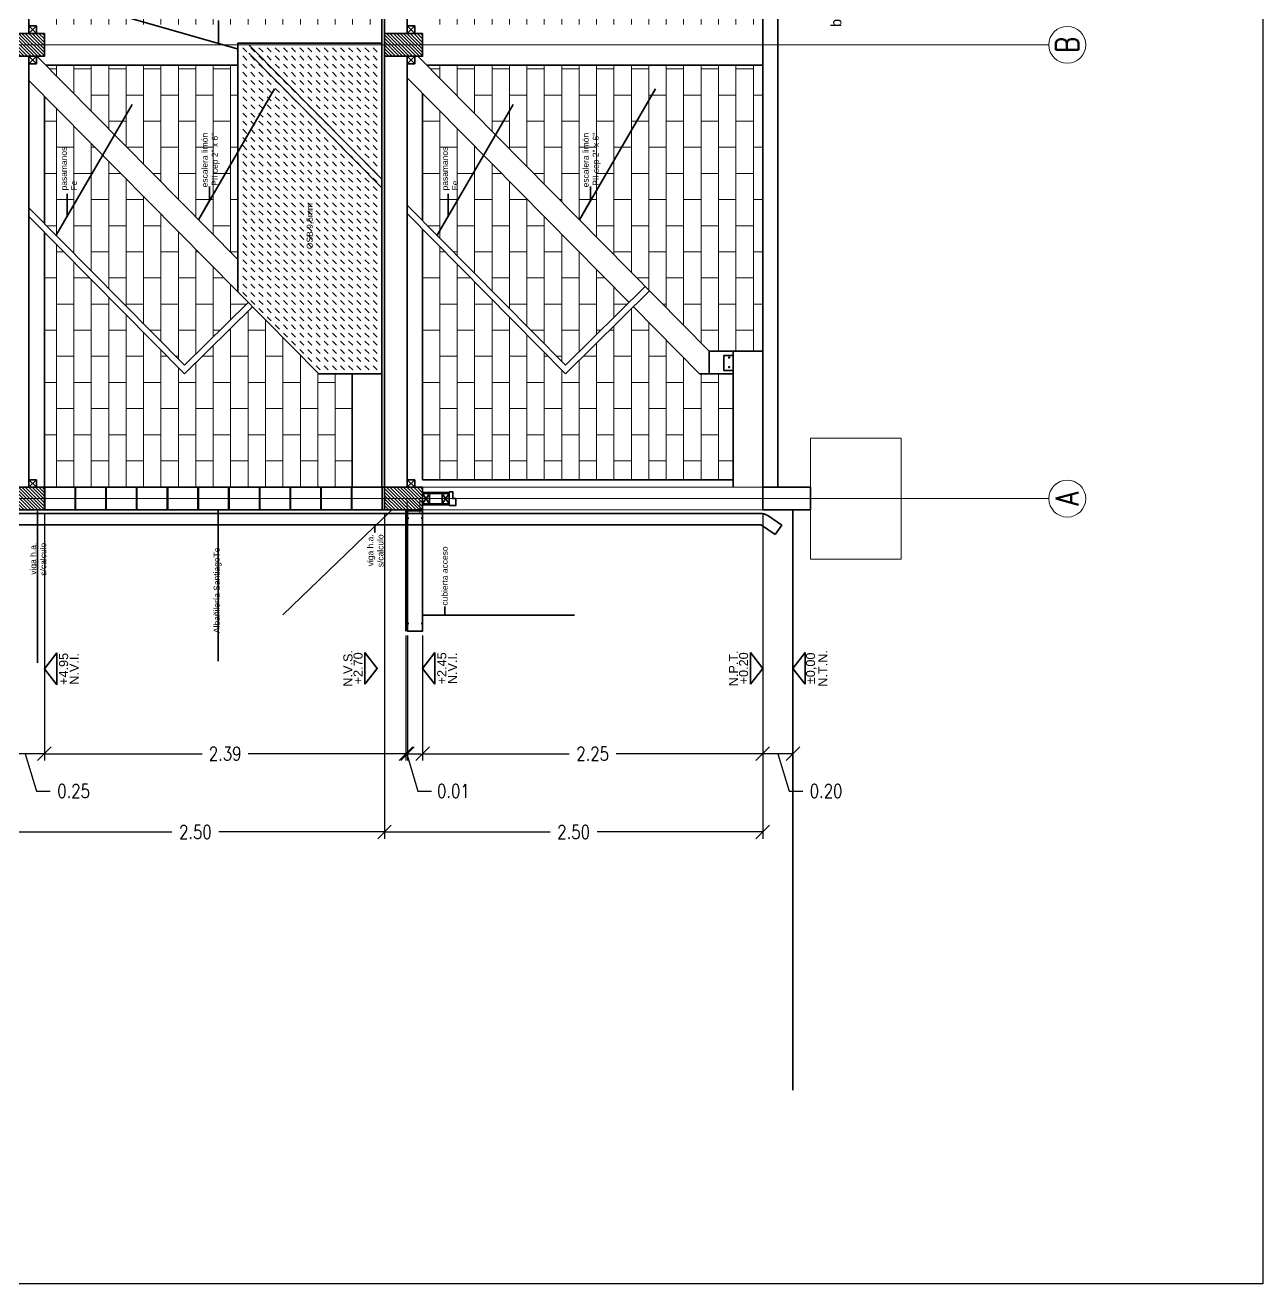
# Model space of a CAD drawing. Header units: metres. Extents: x 45 to 666, y -23 to 325.
# Drawn here: x 52.24 to 60.42, y 38.95 to 47.27 of the extents above; entities that cross this region are included whole.
import ezdxf
from ezdxf.enums import TextEntityAlignment as Align

# ---------------------------------------------------------------- set-up
doc = ezdxf.new("R2010")
doc.units = ezdxf.units.M
doc.header["$LTSCALE"] = 5
doc.header["$MEASUREMENT"] = 0
doc.linetypes.add('HIDDEN', pattern=[0.375, 0.25, -0.125])
doc.layers.get('0').update_dxf_attribs({"color": 30})
doc.layers.get('DEFPOINTS').update_dxf_attribs({"color": 210})
for name, color, linetype, lineweight in [('A-ANNO-DIMS', 3, 'Continuous', 18), ('A-ANNO-NOTE', 7, 'Continuous', 35), ('A-ANNO-SYMB', 3, 'Continuous', 18), ('A-ANNO-TEXT', 3, 'Continuous', 18), ('A-ELEV-MBE1', 7, 'Continuous', 35), ('A-ELEV-PATT', 8, 'Continuous', 18), ('A-FLOR-OVHD', 3, 'HIDDEN', 18), ('A-FURN', 8, 'Continuous', 18), ('A-WALL-BATT', 8, 'BATTING', 18), ('A-WALL-FULL', 7, 'Continuous', 35), ('A-WALL-FULL-EXTR', 7, 'Continuous', 35)]:
    doc.layers.add(name, color=color, linetype=linetype, lineweight=lineweight)
doc.styles.add('E-ARIAL', font='arial.ttf')
doc.styles.add('E-ROMANS', font='romans.shx', dxfattribs={"width": 0.8})
doc.linetypes.add('BATTING', pattern='A,0.0001,-0.1,[134,ltypeshp.shx,S=0.1,R=0,X=-0.1,Y=0],-0.2,[134,ltypeshp.shx,S=0.1,R=180,X=0.1,Y=0],-0.1', length=0.4001)
doc.dimstyles.new('E-0050_TICK_18', dxfattribs={"dimscale": 0.001, "dimtxt": 90, "dimasz": 90, "dimexe": 45, "dimexo": 30, "dimgap": 45, "dimtad": 0, "dimzin": 0, "dimdsep": 46, "dimtxsty": 'E-ROMANS', "dimblk": 'OBLIQUE', "dimcen": 45, "dimclrd": 256, "dimclre": 256, "dimclrt": 256, "dimadec": 0, "dimazin": 0, "dimtfac": 1, "dimtmove": 1, "dimatfit": 3, "dimldrblk": 'OPEN90', "dimfxl": 1, "dimtfill": 1, "dimtolj": 1, "dimtzin": 0, "dimarcsym": 0})
doc.dimstyles.new('E-0200_TICK_12', dxfattribs={"dimscale": 0.001, "dimtxt": 240, "dimasz": 240, "dimexe": 120, "dimexo": 80, "dimgap": 120, "dimtad": 0, "dimzin": 0, "dimdsep": 46, "dimtxsty": 'E-ROMANS', "dimblk": 'OBLIQUE', "dimcen": 120, "dimclrd": 256, "dimclre": 256, "dimclrt": 256, "dimadec": 0, "dimazin": 0, "dimtfac": 1, "dimtmove": 1, "dimatfit": 3, "dimldrblk": 'OPEN90', "dimfxl": 1, "dimtfill": 1, "dimtolj": 1, "dimtzin": 0, "dimlwd": -1, "dimarcsym": 0})

# ---------------------------------------------------------------- blocks, each defined once
blk = doc.blocks.new('_Oblique')
at = {"color": 0, "linetype": 'ByBlock', "lineweight": -2}
blk.add_line((-0.5, -0.5), (0.5, 0.5), dxfattribs=at)
blk = doc.blocks.new('TAG-LEVEL-CO')
for points in [[(0.352, 0.272), (-0.352, 0.272)], [(0.352, 0.272), (0, 0), (-0.352, 0.272)]]:
    blk.add_lwpolyline(points)
at = {"style": 'E-ARIAL'}
for tag, p in [('N.P.T.', (0, 0.486)), ('%%P0,00', (0, 0.262))]:
    blk.add_attdef(tag, text='', height=0.2, dxfattribs=at).set_placement(p, align=Align.BOTTOM_CENTER)
blk = doc.blocks.new('*D503')
at = {"layer": 'A-ANNO-DIMS', "lineweight": -2, "transparency": 16777216}
for p, q in [((57.117, 44.0342), (57.117, 42.4082)), ((57.317, 44.0342), (57.317, 42.4082)), ((57.317, 42.4532), (57.117, 42.4532)), ((57.217, 42.4532), (57.2913, 42.2057)), ((57.2913, 42.2057), (57.3813, 42.2057))]:
    blk.add_line(p, q, dxfattribs=at)
at = {"layer": 'DEFPOINTS', "color": 0, "transparency": 16777216}
for p in [(57.117, 44.0642), (57.317, 44.0642), (57.117, 42.4532)]:
    blk.add_point(p, dxfattribs=at)
at = {"layer": 'A-ANNO-DIMS', "lineweight": -2, "transparency": 16777216, "xscale": 0.09, "yscale": 0.09, "zscale": 0.09}
for p, rotation in [((57.117, 42.4532), 180.000000000002), ((57.317, 42.4532), 1.998401444325282e-12)]:
    blk.add_blockref('_Oblique', p, dxfattribs=dict(at, rotation=rotation))
at = {"layer": 'A-ANNO-DIMS', "transparency": 16777216, "insert": (57.536, 42.2057), "char_height": 0.09, "attachment_point": 5, "style": 'E-ROMANS', "bg_fill": 3, "box_fill_scale": 1.25, "bg_fill_color": 256, "bg_fill_true_color": 13158600, "bg_fill_transparency": 0}
blk.add_mtext('\\A1;0.20', dxfattribs=at)
blk = doc.blocks.new('_Open90')
at = {"color": 0, "linetype": 'ByBlock', "lineweight": -2}
for p, q in [((0, 0), (-1, 0)), ((-0.5, 0.5), (0, 0)), ((0, 0), (-0.5, -0.5))]:
    blk.add_line(p, q, dxfattribs=at)
blk = doc.blocks.new('*D504')
at = {"layer": 'A-ANNO-DIMS', "lineweight": -2, "transparency": 16777216}
for p, q in [((57.117, 44.0342), (57.117, 42.4082)), ((54.869, 43.2342), (54.869, 42.4082)), ((54.869, 42.4532), (55.8383, 42.4532)), ((57.117, 42.4532), (56.1477, 42.4532))]:
    blk.add_line(p, q, dxfattribs=at)
at = {"layer": 'DEFPOINTS', "color": 0, "transparency": 16777216}
for p in [(57.117, 44.0642), (54.869, 43.2642), (54.869, 42.4532)]:
    blk.add_point(p, dxfattribs=at)
at = {"layer": 'A-ANNO-DIMS', "lineweight": -2, "transparency": 16777216, "xscale": 0.09, "yscale": 0.09, "zscale": 0.09, "rotation": 180}
blk.add_blockref('_Oblique', (54.869, 42.4532), dxfattribs=at)
at = {"layer": 'A-ANNO-DIMS', "lineweight": -2, "transparency": 16777216, "xscale": 0.09, "yscale": 0.09, "zscale": 0.09}
blk.add_blockref('_Oblique', (57.117, 42.4532), dxfattribs=at)
at = {"layer": 'A-ANNO-DIMS', "transparency": 16777216, "insert": (55.993, 42.4532), "char_height": 0.09, "attachment_point": 5, "style": 'E-ROMANS', "bg_fill": 3, "box_fill_scale": 1.25, "bg_fill_color": 256, "bg_fill_true_color": 13158600, "bg_fill_transparency": 0}
blk.add_mtext('\\A1;2.25', dxfattribs=at)
blk = doc.blocks.new('*D505')
at = {"layer": 'A-ANNO-DIMS', "lineweight": -2, "transparency": 16777216}
for p, q in [((54.759, 43.2342), (54.759, 42.4082)), ((54.769, 43.2342), (54.769, 42.4082)), ((54.759, 42.4532), (54.669, 42.4532)), ((54.769, 42.4532), (54.759, 42.4532)), ((54.769, 42.4532), (54.759, 42.4532)), ((54.764, 42.4532), (54.8383, 42.2057)), ((54.769, 42.4532), (54.859, 42.4532)), ((54.8383, 42.2057), (54.9283, 42.2057))]:
    blk.add_line(p, q, dxfattribs=at)
at = {"layer": 'DEFPOINTS', "color": 0, "transparency": 16777216}
for p in [(54.759, 43.2642), (54.769, 43.2642), (54.759, 42.4532)]:
    blk.add_point(p, dxfattribs=at)
at = {"layer": 'A-ANNO-DIMS', "lineweight": -2, "transparency": 16777216, "xscale": 0.09, "yscale": 0.09, "zscale": 0.09}
blk.add_blockref('_Oblique', (54.759, 42.4532), dxfattribs=at)
at = {"layer": 'A-ANNO-DIMS', "lineweight": -2, "transparency": 16777216, "xscale": 0.09, "yscale": 0.09, "zscale": 0.09, "rotation": 180}
blk.add_blockref('_Oblique', (54.769, 42.4532), dxfattribs=at)
at = {"layer": 'A-ANNO-DIMS', "transparency": 16777216, "insert": (55.0727, 42.2057), "char_height": 0.09, "attachment_point": 5, "style": 'E-ROMANS', "bg_fill": 3, "box_fill_scale": 1.25, "bg_fill_color": 256, "bg_fill_true_color": 13158600, "bg_fill_transparency": 0}
blk.add_mtext('\\A1;0.01', dxfattribs=at)
blk = doc.blocks.new('*D506')
at = {"layer": 'A-ANNO-DIMS', "lineweight": -2, "transparency": 16777216}
for p, q in [((52.369, 44.0342), (52.369, 42.4082)), ((54.759, 43.2342), (54.759, 42.4082)), ((52.369, 42.4532), (53.411, 42.4532)), ((54.759, 42.4532), (53.717, 42.4532))]:
    blk.add_line(p, q, dxfattribs=at)
at = {"layer": 'DEFPOINTS', "color": 0, "transparency": 16777216}
for p in [(52.369, 44.0642), (54.759, 43.2642), (52.369, 42.4532)]:
    blk.add_point(p, dxfattribs=at)
at = {"layer": 'A-ANNO-DIMS', "lineweight": -2, "transparency": 16777216, "xscale": 0.09, "yscale": 0.09, "zscale": 0.09, "rotation": 180}
blk.add_blockref('_Oblique', (52.369, 42.4532), dxfattribs=at)
at = {"layer": 'A-ANNO-DIMS', "lineweight": -2, "transparency": 16777216, "xscale": 0.09, "yscale": 0.09, "zscale": 0.09}
blk.add_blockref('_Oblique', (54.759, 42.4532), dxfattribs=at)
at = {"layer": 'A-ANNO-DIMS', "transparency": 16777216, "insert": (53.564, 42.4532), "char_height": 0.09, "attachment_point": 5, "style": 'E-ROMANS', "bg_fill": 3, "box_fill_scale": 1.25, "bg_fill_color": 256, "bg_fill_true_color": 13158600, "bg_fill_transparency": 0}
blk.add_mtext('\\A1;2.39', dxfattribs=at)
blk = doc.blocks.new('*D507')
at = {"layer": 'A-ANNO-DIMS', "lineweight": -2, "transparency": 16777216}
for p, q in [((52.117, 44.0342), (52.117, 42.4082)), ((52.369, 44.0342), (52.369, 42.4082)), ((52.369, 42.4532), (52.117, 42.4532)), ((52.243, 42.4532), (52.3173, 42.2057)), ((52.3173, 42.2057), (52.4073, 42.2057))]:
    blk.add_line(p, q, dxfattribs=at)
at = {"layer": 'DEFPOINTS', "color": 0, "transparency": 16777216}
for p in [(52.117, 44.0642), (52.369, 44.0642), (52.117, 42.4532)]:
    blk.add_point(p, dxfattribs=at)
at = {"layer": 'A-ANNO-DIMS', "lineweight": -2, "transparency": 16777216, "xscale": 0.09, "yscale": 0.09, "zscale": 0.09, "rotation": 180}
blk.add_blockref('_Oblique', (52.117, 42.4532), dxfattribs=at)
at = {"layer": 'A-ANNO-DIMS', "lineweight": -2, "transparency": 16777216, "xscale": 0.09, "yscale": 0.09, "zscale": 0.09}
blk.add_blockref('_Oblique', (52.369, 42.4532), dxfattribs=at)
at = {"layer": 'A-ANNO-DIMS', "transparency": 16777216, "insert": (52.562, 42.2057), "char_height": 0.09, "attachment_point": 5, "style": 'E-ROMANS', "bg_fill": 3, "box_fill_scale": 1.25, "bg_fill_color": 256, "bg_fill_true_color": 13158600, "bg_fill_transparency": 0}
blk.add_mtext('\\A1;0.25', dxfattribs=at)
blk = doc.blocks.new('*D113')
at = {"layer": 'A-ANNO-DIMS', "lineweight": -2, "transparency": 16777216}
for p, q in [((54.617, 44.0342), (54.617, 41.8905)), ((57.117, 44.0342), (57.117, 41.8905)), ((54.617, 41.9355), (55.7123, 41.9355)), ((57.117, 41.9355), (56.0217, 41.9355))]:
    blk.add_line(p, q, dxfattribs=at)
at = {"layer": 'DEFPOINTS', "color": 0, "transparency": 16777216}
for p in [(54.617, 44.0642), (57.117, 44.0642), (54.617, 41.9355)]:
    blk.add_point(p, dxfattribs=at)
at = {"layer": 'A-ANNO-DIMS', "lineweight": -2, "transparency": 16777216, "xscale": 0.09, "yscale": 0.09, "zscale": 0.09}
for p, rotation in [((54.617, 41.9355), 180.0000000000011), ((57.117, 41.9355), 1.119104808822158e-12)]:
    blk.add_blockref('_Oblique', p, dxfattribs=dict(at, rotation=rotation))
at = {"layer": 'A-ANNO-DIMS', "transparency": 16777216, "insert": (55.867, 41.9355), "char_height": 0.09, "attachment_point": 5, "style": 'E-ROMANS', "bg_fill": 3, "box_fill_scale": 1.25, "bg_fill_color": 256, "bg_fill_true_color": 13158600, "bg_fill_transparency": 0}
blk.add_mtext('\\A1;2.50', dxfattribs=at)
blk = doc.blocks.new('*D509')
at = {"layer": 'A-ANNO-DIMS', "lineweight": -2, "transparency": 16777216}
for p, q in [((52.117, 44.0342), (52.117, 41.8905)), ((54.617, 44.0342), (54.617, 41.8905)), ((52.117, 41.9355), (53.2123, 41.9355)), ((54.617, 41.9355), (53.5217, 41.9355))]:
    blk.add_line(p, q, dxfattribs=at)
at = {"layer": 'DEFPOINTS', "color": 0, "transparency": 16777216}
for p in [(52.117, 44.0642), (54.617, 44.0642), (52.117, 41.9355)]:
    blk.add_point(p, dxfattribs=at)
at = {"layer": 'A-ANNO-DIMS', "lineweight": -2, "transparency": 16777216, "xscale": 0.09, "yscale": 0.09, "zscale": 0.09, "rotation": 180}
blk.add_blockref('_Oblique', (52.117, 41.9355), dxfattribs=at)
at = {"layer": 'A-ANNO-DIMS', "lineweight": -2, "transparency": 16777216, "xscale": 0.09, "yscale": 0.09, "zscale": 0.09}
blk.add_blockref('_Oblique', (54.617, 41.9355), dxfattribs=at)
at = {"layer": 'A-ANNO-DIMS', "transparency": 16777216, "insert": (53.367, 41.9355), "char_height": 0.09, "attachment_point": 5, "style": 'E-ROMANS', "bg_fill": 3, "box_fill_scale": 1.25, "bg_fill_color": 256, "bg_fill_true_color": 13158600, "bg_fill_transparency": 0}
blk.add_mtext('\\A1;2.50', dxfattribs=at)

msp = doc.modelspace()

# ---------------------------------------------------------------- hatches: boundary and pattern name
at = {"layer": 'A-ELEV-PATT'}
h = msp.add_hatch(dxfattribs=at)
h.set_pattern_fill('AR-BRSTD', color=256, scale=0.0017, style=0)
h.set_pattern_definition([(90, (-75.1499, 0), (-0.11516106, -2e-15), []), (180, (-75.1499, 0), (-0.11516106, -0.17272), [0.11516106, -0.11516106])])
h.paths.add_polyline_path([(52.369, 45.9019), (52.369, 44.2142), (54.403, 44.2142), (54.403, 44.9642), (54.1821, 44.9642), (53.7441, 45.4078), (53.2948, 44.9642)])
h.paths.add_polyline_path([(52.369, 46.8006), (52.369, 45.9588), (53.2952, 45.0208), (53.716, 45.4363), (53.647, 45.5062)])
h.paths.add_polyline_path([(52.3788, 47.0042), (53.647, 45.7197), (53.647, 47.0042)])
h.paths.add_polyline_path([(52.619, 47.9822), (52.619, 47.9722), (52.574, 47.9722), (52.574, 47.9822), (52.369, 47.9822), (52.369, 47.2742), (54.599, 47.2742), (54.599, 47.9822)])
h.paths.add_polyline_path([(54.8967, 47.0042), (56.7628, 45.1142), (56.921, 45.1142), (57.117, 45.1142), (57.117, 47.0042)])
h.paths.add_polyline_path([(54.869, 46.8188), (54.869, 45.977), (55.8132, 45.0208), (56.234, 45.4363)])
h.paths.add_polyline_path([(57.0526, 49.3342), (57.0526, 48.6642), (57.117, 48.6642), (57.117, 49.3342)], flags=17)
h.paths.add_polyline_path([(57.0526, 48.6342), (57.0526, 47.8942), (57.117, 47.8942), (57.117, 48.6342)], flags=17)
h.paths.add_polyline_path([(51.2134, 47.3808), (51.2134, 47.8442), (51.2881, 47.8442), (51.2881, 47.3808)], flags=24)
h.paths.add_polyline_path([(51.1756, 48.3086), (51.6458, 48.3086), (51.6458, 48.2404), (51.1756, 48.2404)], flags=24)
h.paths.add_polyline_path([(50.7554, 46.1236), (50.7554, 46.587), (50.83, 46.587), (50.83, 46.1236)], flags=24)
h.paths.add_polyline_path([(51.0611, 46.724), (51.0611, 46.9992), (51.1211, 46.9992), (51.1211, 46.724)], flags=24)
h.paths.add_polyline_path([(51.7794, 49.0472), (51.7794, 49.6478), (51.9739, 49.6478), (51.9739, 49.0472)], flags=24)
h.paths.add_polyline_path([(52.4677, 46.1668), (52.4677, 46.4714), (52.5953, 46.4714), (52.5953, 46.1668)], flags=24)
h.paths.add_polyline_path([(53.3976, 46.1925), (53.3976, 46.5674), (53.5384, 46.5674), (53.5384, 46.1925)], flags=24)
h.paths.add_polyline_path([(53.4511, 47.3015), (53.4511, 47.8387), (53.587, 47.8387), (53.587, 47.3015)], flags=24)
h.paths.add_polyline_path([(55.9156, 46.1925), (55.9156, 46.5674), (56.0564, 46.5674), (56.0564, 46.1925)], flags=24)
h.paths.add_polyline_path([(54.9857, 46.1668), (54.9857, 46.4714), (55.1133, 46.4714), (55.1133, 46.1668)], flags=24)
h.paths.add_polyline_path([(57.117, 50.0142), (54.869, 50.0142), (54.869, 47.2742), (57.117, 47.2742), (57.117, 47.8642), (56.2841, 47.8642), (56.2841, 47.9946), (56.2761, 47.9946), (56.2761, 47.8642), (56.2261, 47.8642), (56.2261, 48.0106), (56.2, 48.0106), (56.2, 48.0497), (56.187, 48.0497), (56.187, 48.0367), (56.1609, 48.0367), (56.1609, 48.0236), (56.1413, 48.0236), (56.1413, 48.0367), (56.1348, 48.0367), (56.1348, 48.0888), (56.187, 48.0888), (56.187, 48.0758), (56.2, 48.0758), (56.2, 48.1475), (56.1348, 48.1475), (56.1348, 48.1755), (56.0566, 48.2649), (56.0566, 48.291), (56.0827, 48.291), (56.0827, 48.2763), (56.1609, 48.1867), (56.2, 48.1867), (56.2, 48.2584), (56.187, 48.2584), (56.187, 48.2454), (56.1348, 48.2454), (56.1348, 48.2975), (56.1413, 48.2975), (56.1413, 48.3106), (56.1609, 48.3106), (56.1609, 48.2975), (56.187, 48.2975), (56.187, 48.2845), (56.2, 48.2845), (56.2, 48.3236), (56.2261, 48.3236), (56.2261, 48.6642), (56.2761, 48.6642), (56.2761, 48.345), (56.2841, 48.345), (56.2841, 49.3642), (57.117, 49.3642)])
h.paths.add_polyline_path([(54.869, 44.2642), (56.921, 44.2642), (56.921, 44.9642), (56.7001, 44.9642), (56.2621, 45.4078), (55.8128, 44.9642), (54.869, 45.9201)])
h.paths.add_polyline_path([(50.5932, 48.3309), (49.6179, 47.2742), (52.099, 47.2742), (52.099, 48.3309)])
h.paths.add_polyline_path([(49.6179, 47.0042), (50.5807, 45.9611), (51.147, 45.9611), (51.147, 47.0042)])
h.paths.add_polyline_path([(50.5807, 45.9611), (51.147, 45.3476), (51.147, 45.9611)])
h.paths.add_polyline_path([(52.099, 49.9621), (50.5932, 48.3309), (52.099, 48.3309)])
h = msp.add_hatch(dxfattribs=at)
h.set_pattern_fill('LINE', color=256, scale=0.005, angle=495, style=0)
h.set_pattern_definition([(135, (124.602796, -79.723201), (-0.0112253202, -0.0112253202), [])])
h.paths.add_polyline_path([(52.117, 47.1392), (52.117, 47.0642), (52.369, 47.0642), (52.369, 47.1392)])
h.paths.add_polyline_path([(52.117, 47.2142), (52.117, 47.1392), (52.369, 47.1392), (52.369, 47.2142)])
h = msp.add_hatch(dxfattribs=at)
h.set_pattern_fill('LINE', color=256, scale=0.005, angle=495, style=0)
h.set_pattern_definition([(135, (127.102796, -79.723201), (-0.0112253202, -0.0112253202), [])])
h.paths.add_polyline_path([(54.617, 47.1392), (54.617, 47.0642), (54.869, 47.0642), (54.869, 47.1392)])
h.paths.add_polyline_path([(54.617, 47.2142), (54.617, 47.1392), (54.869, 47.1392), (54.869, 47.2142)])
h = msp.add_hatch(dxfattribs=at)
h.set_pattern_fill('DASH', color=256, scale=0.012, angle=45, style=0)
h.set_pattern_definition([(135, (-74.315898, -3e-12), (-0.053881537, -1e-15), [0.0381, -0.0381])])
h.paths.add_polyline_path([(53.6654, 47.1392), (53.647, 47.1392), (53.647, 45.5062), (54.1821, 44.9642), (54.599, 44.9642), (54.599, 46.1936)])
h.paths.add_polyline_path([(53.7216, 47.1392), (54.599, 46.2505), (54.599, 47.1392)])
h.paths.add_polyline_path([(53.7216, 47.1392), (53.6654, 47.1392), (54.599, 46.1936), (54.599, 46.2505)])
h.paths.add_polyline_path([(54.0918, 45.7789), (54.0918, 46.0954), (54.1611, 46.0954), (54.1611, 45.7789)], flags=24)
h = msp.add_hatch(dxfattribs=at)
h.set_pattern_fill('LINE', color=256, scale=0.005, angle=495, style=0)
h.set_pattern_definition([(135, (124.602796, -82.723201), (-0.0112253202, -0.0112253202), [])])
h.paths.add_polyline_path([(52.117, 44.1392), (52.117, 44.0642), (52.369, 44.0642), (52.369, 44.1392)])
h.paths.add_polyline_path([(52.117, 44.2142), (52.117, 44.1392), (52.369, 44.1392), (52.369, 44.2142)])
h = msp.add_hatch(dxfattribs=at)
h.set_pattern_fill('LINE', color=256, scale=0.005, angle=495, style=0)
h.set_pattern_definition([(135, (127.102796, -82.723201), (-0.0112253202, -0.0112253202), [])])
h.paths.add_polyline_path([(54.617, 44.1392), (54.617, 44.0642), (54.869, 44.0642), (54.869, 44.1392)])
h.paths.add_polyline_path([(54.617, 44.2142), (54.617, 44.1392), (54.869, 44.1392), (54.869, 44.2142)])

# ---------------------------------------------------------------- linework, layer by layer
at = {"layer": 'A-ANNO-SYMB', "ltscale": 2}
for points in [[(59.0083, 47.1392), (47.5457, 47.1392)], [(59.0083, 44.1392), (47.5457, 44.1392)]]:
    msp.add_lwpolyline(points, dxfattribs=at)
at = {"layer": 'A-ANNO-SYMB', "linetype": 'Continuous', "ltscale": 5}
for centre in [(59.1302, 47.1392), (59.1302, 44.1392)]:
    msp.add_circle(centre, 0.1219, dxfattribs=at)
at = {"layer": 'A-ELEV-MBE1'}
for p, q in [((52.267, 47.2642), (52.317, 47.2142)), ((52.267, 47.2142), (52.317, 47.2642)), ((54.767, 47.2642), (54.817, 47.2142)), ((54.767, 47.2142), (54.817, 47.2642)), ((52.267, 47.0142), (52.317, 47.0642)), ((52.267, 47.0642), (52.317, 47.0142)), ((54.767, 47.0142), (54.817, 47.0642)), ((54.767, 47.0642), (54.817, 47.0142)), ((53.647, 47.0042), (52.3788, 47.0042)), ((52.369, 46.8006), (52.369, 45.9588)), ((52.369, 45.9019), (52.369, 44.2142)), ((54.869, 44.2642), (54.869, 45.9201)), ((55.8132, 45.0208), (56.3407, 45.5417)), ((53.2952, 45.0208), (53.716, 45.4363)), ((55.8128, 44.9642), (56.3689, 45.5132)), ((53.2948, 44.9642), (53.7441, 45.4078)), ((56.921, 45.1142), (56.7628, 45.1142)), ((56.7628, 45.1142), (56.7628, 44.9642)), ((56.921, 45.1142), (57.117, 45.1142)), ((56.921, 45.1142), (56.921, 44.2142)), ((54.403, 44.9642), (54.403, 44.2142)), ((56.921, 44.9642), (56.7001, 44.9642)), ((52.267, 44.2642), (52.317, 44.2142)), ((52.267, 44.2142), (52.317, 44.2642)), ((54.767, 44.2642), (54.817, 44.2142)), ((54.767, 44.2142), (54.817, 44.2642)), ((56.921, 44.2642), (54.869, 44.2642)), ((54.869, 44.1742), (54.914, 44.1042)), ((54.869, 44.1042), (54.914, 44.1742)), ((54.914, 44.1742), (54.999, 44.1742)), ((54.914, 44.1042), (54.999, 44.1042)), ((54.999, 44.1742), (55.044, 44.1042)), ((54.999, 44.1042), (55.044, 44.1742)), ((54.769, 43.3142), (54.769, 44.0092)), ((57.2423, 43.9643), (57.2001, 43.9024))]:
    msp.add_line(p, q, dxfattribs=at)
for points in [[(54.767, 50.0642), (54.767, 47.2642)], [(52.267, 44.2142), (52.267, 47.0142)], [(53.647, 45.7197), (52.3195, 47.0642)], [(54.6267, 47.0642), (54.617, 47.074)], [(54.767, 44.2142), (54.767, 47.0142)], [(56.7628, 45.1142), (54.8375, 47.0642)], [(54.617, 46.2323), (54.617, 47.0042)], [(54.8967, 47.0042), (57.117, 47.0042)], [(53.647, 45.5062), (52.267, 46.9039)], [(56.234, 45.4363), (54.767, 46.9221)], [(54.869, 45.977), (54.869, 46.8188)], [(54.617, 44.2142), (54.617, 46.1753)], [(53.2952, 45.0208), (52.267, 46.0621)], [(55.8132, 45.0208), (54.767, 46.0803)], [(55.8128, 44.9642), (54.767, 46.0234)], [(53.2948, 44.9642), (52.267, 46.0052)], [(56.7001, 44.9642), (56.2621, 45.4078)], [(56.921, 44.2142), (56.921, 45.1142)], [(56.921, 45.0864), (56.861, 45.0864), (56.861, 44.9864), (56.921, 44.9864)], [(56.921, 45.0864), (56.861, 45.0864), (56.861, 44.9864), (56.921, 44.9864)], [(54.403, 44.2142), (54.403, 44.9642)], [(54.869, 44.0092), (54.869, 43.3142)]]:
    msp.add_lwpolyline(points, dxfattribs=at)
for points in [[(52.1165, 44.0419), (57.1016, 44.0419, -0.150775), (57.1509, 44.0267), (57.2423, 43.9643)], [(52.1165, 43.9669), (57.1016, 43.9669, -0.150775), (57.1086, 43.9647), (57.2001, 43.9024)]]:
    msp.add_lwpolyline(points, format="xyb", dxfattribs=at)
for centre in [(56.8951, 45.0716), (56.8951, 45.0716), (56.8951, 45.0089), (56.8951, 45.0089)]:
    msp.add_circle(centre, 0.0033, dxfattribs=at)
at = {"layer": 'A-FLOR-OVHD'}
for points in [[(54.599, 46.1936), (53.6555, 47.1492)], [(54.599, 46.2505), (53.7117, 47.1492)], [(57.432, 44.0642), (57.432, 43.7392), (58.032, 43.7392), (58.032, 44.5392), (57.432, 44.5392), (57.432, 44.2142)], [(54.7678, 44.042), (54.7678, 44.1321)], [(54.8503, 44.042), (54.8503, 44.1321)], [(54.7578, 44.042), (54.7778, 44.042)], [(54.8603, 44.042), (54.8403, 44.042)]]:
    msp.add_lwpolyline(points, dxfattribs=at)
at = {"layer": 'A-FURN'}
for p, q in [((57.117, 44.2142), (54.869, 44.2142)), ((57.117, 44.0642), (54.869, 44.0642))]:
    msp.add_line(p, q, dxfattribs=at)
at = {"layer": 'A-WALL-BATT', "ltscale": 0.018}
msp.add_line((54.914, 44.1392), (54.999, 44.1392), dxfattribs=at)
at = {"layer": 'A-WALL-FULL'}
for p, q in [((57.117, 44.2142), (57.117, 50.0642)), ((57.217, 47.0642), (57.217, 50.0642)), ((57.217, 44.2142), (57.217, 47.0642)), ((57.432, 44.2142), (57.432, 44.0642))]:
    msp.add_line(p, q, dxfattribs=at)
for points in [[(52.369, 47.2142), (52.369, 47.0642), (52.117, 47.0642), (52.117, 47.2142), (52.369, 47.2142)], [(54.869, 47.2142), (54.869, 47.0642), (54.617, 47.0642), (54.617, 47.2142), (54.869, 47.2142)], [(52.369, 44.2142), (52.369, 44.0642), (52.117, 44.0642), (52.117, 44.2142), (52.369, 44.2142)], [(54.869, 44.2142), (54.869, 44.0642), (54.617, 44.0642), (54.617, 44.2142), (54.869, 44.2142)], [(57.432, 44.0642), (57.117, 44.0642), (57.117, 44.2142), (57.432, 44.2142)], [(57.317, 44.0642), (57.317, 40.2284)]]:
    msp.add_lwpolyline(points, dxfattribs=at)
at = {"layer": 'A-WALL-FULL-EXTR'}
for p, q in [((52.317, 47.2642), (52.267, 47.2642)), ((52.267, 47.2642), (52.267, 47.2142)), ((52.317, 47.2642), (52.317, 47.2142)), ((54.817, 47.2642), (54.767, 47.2642)), ((54.767, 47.2642), (54.767, 47.2142)), ((54.817, 47.2642), (54.817, 47.2142)), ((52.267, 47.0142), (52.267, 47.0642)), ((52.317, 47.0142), (52.267, 47.0142)), ((52.317, 47.0142), (52.317, 47.0642)), ((54.599, 47.0892), (54.597, 47.0892)), ((54.767, 47.0142), (54.767, 47.0642)), ((54.817, 47.0142), (54.767, 47.0142)), ((54.817, 47.0142), (54.817, 47.0642)), ((52.317, 44.2642), (52.267, 44.2642)), ((52.267, 44.2642), (52.267, 44.2142)), ((52.317, 44.2642), (52.317, 44.2142)), ((54.617, 44.2142), (52.369, 44.2142)), ((52.372, 44.2142), (52.372, 44.0642)), ((52.572, 44.2142), (52.572, 44.0642)), ((52.575, 44.2142), (52.575, 44.0642)), ((52.775, 44.2142), (52.775, 44.0642)), ((52.778, 44.2142), (52.778, 44.0642)), ((52.978, 44.2142), (52.978, 44.0642)), ((52.981, 44.2142), (52.981, 44.0642)), ((53.181, 44.2142), (53.181, 44.0642)), ((53.184, 44.2142), (53.184, 44.0642)), ((53.384, 44.2142), (53.384, 44.0642)), ((53.387, 44.2142), (53.387, 44.0642)), ((53.587, 44.2142), (53.587, 44.0642)), ((53.59, 44.2142), (53.59, 44.0642)), ((53.79, 44.2142), (53.79, 44.0642)), ((53.793, 44.2142), (53.793, 44.0642)), ((53.993, 44.2142), (53.993, 44.0642)), ((53.996, 44.2142), (53.996, 44.0642)), ((54.196, 44.2142), (54.196, 44.0642)), ((54.199, 44.2142), (54.199, 44.0642)), ((54.399, 44.2142), (54.399, 44.0642)), ((54.402, 44.2142), (54.402, 44.0642)), ((54.602, 44.2142), (54.602, 44.0642)), ((54.817, 44.2642), (54.767, 44.2642)), ((54.767, 44.2642), (54.767, 44.2142)), ((54.817, 44.2642), (54.817, 44.2142)), ((54.869, 44.1802), (55.044, 44.1802)), ((54.617, 44.0642), (52.369, 44.0642)), ((54.759, 43.2642), (54.759, 44.0592)), ((54.869, 44.0982), (55.044, 44.0982)), ((54.769, 44.0092), (54.779, 44.0092)), ((54.869, 44.0092), (54.859, 44.0092)), ((54.769, 43.3142), (54.779, 43.3142)), ((54.869, 43.3142), (54.859, 43.3142))]:
    msp.add_line(p, q, dxfattribs=at)
for points in [[(52.267, 47.2142), (52.267, 50.0642)], [(54.599, 50.0642), (54.599, 44.2142)], [(54.617, 50.0642), (54.617, 44.2142)], [(54.599, 44.9642), (54.1821, 44.9642), (53.647, 45.5062), (53.647, 47.1492), (54.597, 47.1492)], [(54.869, 44.1042), (54.914, 44.1042), (54.914, 44.1742), (54.869, 44.1742), (54.869, 44.1042)], [(54.999, 44.1042), (55.044, 44.1042), (55.044, 44.1742), (54.999, 44.1742), (54.999, 44.1042)], [(54.769, 44.0092), (54.769, 44.0592), (54.869, 44.0592), (54.869, 44.0092)], [(54.769, 43.3142), (54.769, 43.2642), (54.869, 43.2642), (54.869, 43.3142)]]:
    msp.add_lwpolyline(points, dxfattribs=at)
msp.add_lwpolyline([(55.044, 44.1842), (55.044, 44.0942), (55.089, 44.0942), (55.089, 44.1392), (55.069, 44.1392), (55.069, 44.1842)], close=True, dxfattribs=at)

# ---------------------------------------------------------------- block references
at = {"layer": 'A-ANNO-NOTE'}
ref = msp.add_blockref('TAG-LEVEL-CO', (52.369, 43.0135), dxfattribs=dict(at, xscale=-0.3000000000000114, yscale=0.3000000000000114, zscale=0.3, rotation=269.9999999999946))
ref.add_attrib('%%P0,00', '+4.95', dxfattribs={"layer": '0', "height": 0.06, "rotation": 90, "style": 'E-ARIAL'}).set_placement((52.5438, 43.0135), align=Align.BOTTOM_CENTER)
ref.add_attrib('N.P.T.', 'N.V.I.', dxfattribs={"layer": '0', "height": 0.06, "rotation": 90, "style": 'E-ARIAL'}).set_placement((52.6141, 43.0135), align=Align.BOTTOM_CENTER)
at = {"layer": 'A-ANNO-NOTE', "xscale": 0.2999999999999972, "yscale": 0.2999999999999972, "zscale": 0.2999999999999972, "rotation": 90}
for p, values in [((54.569, 43.0173), {'%%P0,00': '+2.70', 'N.P.T.': 'N.V.S.'}), ((57.117, 43.0173), {'%%P0,00': '+0.20', 'N.P.T.': 'N.P.T.'})]:
    msp.add_blockref('TAG-LEVEL-CO', p, dxfattribs=at).add_auto_attribs(values)
at = {"layer": 'A-ANNO-NOTE'}
ref = msp.add_blockref('TAG-LEVEL-CO', (54.869, 43.0173), dxfattribs=dict(at, xscale=-0.2999999999999972, yscale=0.3000000000000114, zscale=0.3, rotation=270))
ref.add_attrib('%%P0,00', '+2.45', dxfattribs={"layer": '0', "height": 0.06, "rotation": 90, "style": 'E-ARIAL'}).set_placement((55.0438, 43.0173), align=Align.BOTTOM_CENTER)
ref.add_attrib('N.P.T.', 'N.V.I.', dxfattribs={"layer": '0', "height": 0.06, "rotation": 90, "style": 'E-ARIAL'}).set_placement((55.1141, 43.0173), align=Align.BOTTOM_CENTER)
ref = msp.add_blockref('TAG-LEVEL-CO', (57.317, 43.0173), dxfattribs=dict(at, xscale=-0.2999999999999972, yscale=0.3000000000000114, zscale=0.3, rotation=270))
ref.add_attrib('%%P0,00', '%%P0,00', dxfattribs={"layer": '0', "height": 0.06, "rotation": 90, "style": 'E-ARIAL'}).set_placement((57.4811, 43.0173), align=Align.BOTTOM_CENTER)
ref.add_attrib('N.P.T.', 'N.T.N.', dxfattribs={"layer": '0', "height": 0.06, "rotation": 90, "style": 'E-ARIAL'}).set_placement((57.5621, 43.0173), align=Align.BOTTOM_CENTER)

# ---------------------------------------------------------------- texts
at = {"layer": 'A-ANNO-NOTE', "rotation": 90, "style": 'E-ARIAL'}
for s, insert, char_height, attachment_point in [('Mueble de cocina 150x52 cms\\Pbajo lavadero con repisa y sin puerta \\P ', (57.6126, 48.8545), 0.07, 6), ('escalera limón \\PPII cep 2" x 6"', (53.468, 46.5574), 0.04, 6), ('escalera limón \\PPII cep 2" x 6"', (55.986, 46.5574), 0.04, 6), ('pasamanos\\PFe', (52.5315, 46.1768), 0.04, 4), ('pasamanos\\PFe', (55.0495, 46.1768), 0.04, 4), ('OSB 9,5mm', (54.1265, 45.7889), 0.04, 4), ('viga h.a.\\Ps/calculo', (54.5573, 43.9031), 0.04, 6), ('viga h.a.\\Ps/calculo', (52.3285, 43.8475), 0.04, 6), ('Albañilería SantiagoTe', (53.5145, 43.8158), 0.04, 6), ('cubierta acceso', (55.0155, 43.4322), 0.04, 4)]:
    msp.add_mtext(s, dxfattribs=dict(at, insert=insert, char_height=char_height, attachment_point=attachment_point))
at = {"layer": 'A-ANNO-TEXT', "ltscale": 5, "char_height": 0.15, "attachment_point": 5, "rotation": 90, "style": 'E-ROMANS'}
for s, insert in [('B', (59.1302, 47.1392)), ('A', (59.1302, 44.1392))]:
    msp.add_mtext(s, dxfattribs=dict(at, insert=insert))

# ---------------------------------------------------------------- leaders
at = {"layer": 'A-ANNO-NOTE', "annotation_type": 0, "has_hookline": 1, "horizontal_direction": (0, 1, 0)}
for points, hookline_direction, text_width in [([(56.9061, 49.0369), (57.567, 49.0092), (57.5673, 48.8751)], 1, 1.5877), ([(53.6422, 47.113), (53.5189, 47.1482), (53.5191, 47.3007)], 0, 0.5177), ([(53.3872, 45.9828), (53.4606, 46.1091), (53.4606, 46.2033)], 0, 0.3544), ([(55.9052, 45.9828), (55.9786, 46.1091), (55.9786, 46.2033)], 0, 0.3544), ([(52.4464, 45.8805), (52.5198, 46.0068), (52.5198, 46.1532)], 0, 0.2831), ([(54.9644, 45.8805), (55.0378, 46.0068), (55.0378, 46.1532)], 0, 0.2831), ([(53.517, 44.0642), (53.517, 43.8753), (53.517, 43.8243)], 1, 0.5631), ([(54.8727, 43.3682), (55.0156, 43.3683), (55.0155, 43.4264)], 0, 0.3871)]:
    msp.add_leader(points, dimstyle='E-0200_TICK_12', override={"dimasz": 0.2, "dimtad": 0, "dimldrblk": 'Open90'}, dxfattribs=dict(at, hookline_direction=hookline_direction, text_width=text_width))
at = {"layer": 'A-ANNO-NOTE'}
for points in [[(52.3236, 44.0542), (52.3236, 43.8991), (52.3236, 43.8594)], [(54.6662, 44.0642), (54.5523, 43.9547), (54.5523, 43.915)]]:
    msp.add_leader(points, dimstyle='E-0200_TICK_12', override={"dimasz": 0.2, "dimtad": 0, "dimldrblk": 'Open90'}, dxfattribs=at)

# ---------------------------------------------------------------- next in the draw order: dimensions: what is measured, and where the dimension line sits
at = {"layer": 'A-ANNO-DIMS'}
dim = msp.add_aligned_dim(p1=(57.317, 44.0642), p2=(57.117, 44.0642), distance=1.611, dimstyle='E-0050_TICK_18', dxfattribs=at)
dim.commit()
dim.dimension.update_dxf_attribs({"geometry": '*D503', "text_midpoint": (57.4263, 42.2057)})

# ---------------------------------------------------------------- next in the draw order: dimensions: what is measured, and where the dimension line sits
dim = msp.add_linear_dim(base=(54.869, 42.4532), p1=(57.117, 44.0642), p2=(54.869, 43.2642), angle=0, dimstyle='E-0050_TICK_18', dxfattribs=at)
dim.commit()
dim.dimension.update_dxf_attribs({"geometry": '*D504', "text_midpoint": (55.993, 42.4532)})

# ---------------------------------------------------------------- next in the draw order: dimensions: what is measured, and where the dimension line sits
dim = msp.add_linear_dim(base=(54.759, 42.4532), p1=(54.769, 43.2642), p2=(54.759, 43.2642), angle=0, dimstyle='E-0050_TICK_18', dxfattribs=at)
dim.commit()
dim.dimension.update_dxf_attribs({"geometry": '*D505', "text_midpoint": (54.9733, 42.2057)})

# ---------------------------------------------------------------- next in the draw order: dimensions: what is measured, and where the dimension line sits
dim = msp.add_linear_dim(base=(52.369, 42.4532), p1=(54.759, 43.2642), p2=(52.369, 44.0642), angle=0, dimstyle='E-0050_TICK_18', dxfattribs=at)
dim.commit()
dim.dimension.update_dxf_attribs({"geometry": '*D506', "text_midpoint": (53.564, 42.4532)})

# ---------------------------------------------------------------- next in the draw order: dimensions: what is measured, and where the dimension line sits
dim = msp.add_linear_dim(base=(52.117, 42.4532), p1=(52.369, 44.0642), p2=(52.117, 44.0642), angle=0, dimstyle='E-0050_TICK_18', dxfattribs=at)
dim.commit()
dim.dimension.update_dxf_attribs({"geometry": '*D507', "text_midpoint": (52.4523, 42.2057)})
dim = msp.add_aligned_dim(p1=(57.117, 44.0642), p2=(54.617, 44.0642), distance=2.1287, dimstyle='E-0050_TICK_18', dxfattribs=at)
dim.commit()
dim.dimension.update_dxf_attribs({"geometry": '*D113', "text_midpoint": (55.867, 41.9355)})

# ---------------------------------------------------------------- next in the draw order: dimensions: what is measured, and where the dimension line sits
dim = msp.add_linear_dim(base=(52.117, 41.9355), p1=(54.617, 44.0642), p2=(52.117, 44.0642), angle=0, dimstyle='E-0050_TICK_18', dxfattribs=at)
dim.commit()
dim.dimension.update_dxf_attribs({"geometry": '*D509', "text_midpoint": (53.367, 41.9355)})

# ---------------------------------------------------------------- next in the draw order: linework, layer by layer
at = {"layer": 'DEFPOINTS'}
msp.add_lwpolyline([(45.3307, 55.1001), (60.4226, 55.1001), (60.4226, 38.9485), (45.3307, 38.9485)], close=True, dxfattribs=at)

doc.saveas('drawing.dxf')
